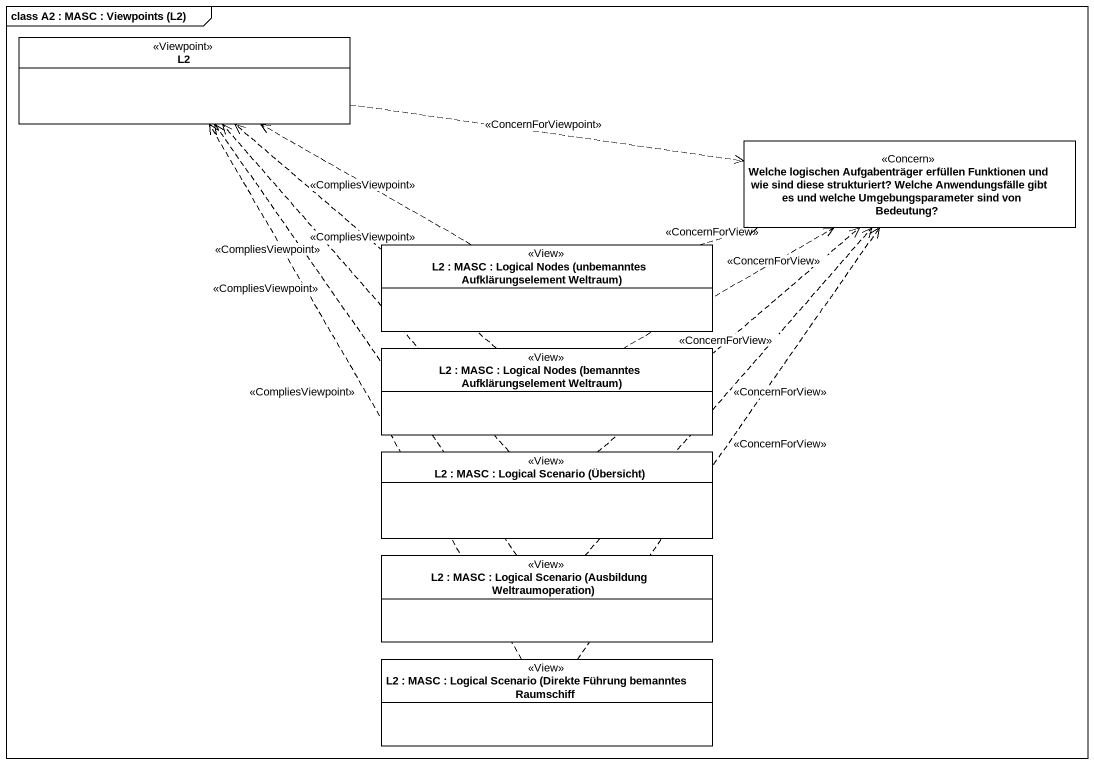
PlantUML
@startuml
mainframe class A2 : MASC : Viewpoints (L2)
hide circle
hide empty members
class L2 <<Viewpoint>>
class "Welche logischen Aufgabenträger erfüllen Funktionen und wie sind diese strukturiert? Welche Anwendungsfälle gibt es und welche Umgebungsparameter sind von Bedeutung?" as Welche_logischen <<Concern>>
class "L2 : MASC : Logical Nodes (unbemanntes Aufklärungselement Weltraum)" as L2_MASC_Logical_Nodes <<View>>
class "L2 : MASC : Logical Nodes (bemanntes Aufklärungselement Weltraum)" as L2_MASC_Logical_Nodes_2 <<View>>
class "L2 : MASC : Logical Scenario (Übersicht)" as L2_MASC_Logical_Scenario <<View>>
class "L2 : MASC : Logical Scenario (Ausbildung Weltraumoperation)" as L2_MASC_Logical_Scenario_2 <<View>>
class "L2 : MASC : Logical Scenario (Direkte Führung bemanntes Raumschiff" as L2_MASC_Logical_Scenario_3 <<View>>
L2 .right.> Welche_logischen : <<ConcernForViewpoint>>
L2_MASC_Logical_Nodes .left.> L2 : <<CompliesViewpoint>>
L2_MASC_Logical_Nodes .right.> Welche_logischen : <<ConcernForView>>
L2_MASC_Logical_Nodes_2 .up.> L2 : <<CompliesViewpoint>>
L2_MASC_Logical_Nodes_2 .right.> Welche_logischen : <<ConcernForView>>
L2_MASC_Logical_Scenario .up.> L2 : <<CompliesViewpoint>>
L2_MASC_Logical_Scenario .up.> Welche_logischen : <<ConcernForView>>
L2_MASC_Logical_Scenario_2 .up.> L2 : <<CompliesViewpoint>>
L2_MASC_Logical_Scenario_2 .up.> Welche_logischen : <<ConcernForView>>
L2_MASC_Logical_Scenario_3 .up.> L2 : <<CompliesViewpoint>>
L2_MASC_Logical_Scenario_3 .up.> Welche_logischen : <<ConcernForView>>
@enduml
